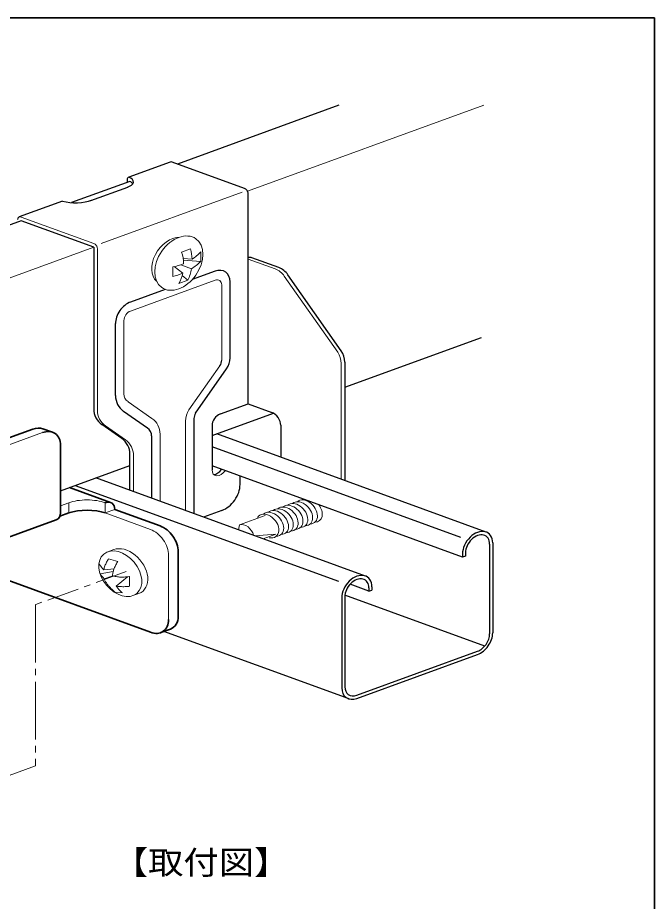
# Model space of a CAD drawing. Units: millimetres on the paper. Extents: x -195 to 1948, y -1412 to 138.
# Drawn here: x 95.6 to 194.8, y 0 to 137.5 of the extents above; entities that cross this region are included whole.
import ezdxf
from ezdxf.enums import TextEntityAlignment as Align

# ---------------------------------------------------------------- set-up
doc = ezdxf.new("R2010")
doc.units = ezdxf.units.MM
doc.linetypes.add('CHAIN1', pattern=[8, 5, -1, 1, -1])
doc.linetypes.add('CHAIN2', pattern=[12, 9, -1, 1, -1])
for name, color, linetype, lineweight in [('0-1_本体', 7, 'Continuous', 35), ('0-2_野縁受け', 134, 'Continuous', 25), ('0-3_野縁', 6, 'Continuous', 25), ('0-4_ｸﾘｯﾌﾟ', 3, 'Continuous', 25), ('0-5_ビス', 4, 'Continuous', 18), ('0-8_寸法線', 4, 'Continuous', 18), ('F-0_図面枠', 4, 'Continuous', 18)]:
    doc.layers.add(name, color=color, linetype=linetype, lineweight=lineweight)
doc.styles.add('ＭＳ ゴシック', font='')
doc.styles.get('ＭＳ ゴシック').set_extended_font_data('MS Gothic')

msp = doc.modelspace()

# ---------------------------------------------------------------- linework, layer by layer
at = {"layer": '0-1_本体'}
for p, q in [((88.582, 70.058), (97.981, 73.479)), ((101.075, 72.987), (99.571, 73.534)), ((102.302, 60.457), (102.302, 70.959)), ((110.104, 62.06), (103.707, 64.389)), ((109.255, 62.031), (109.256, 62.031)), ((109.256, 62.031), (109.255, 62.03)), ((117.807, 58.413), (110.759, 60.978)), ((101.648, 59.375), (86.612, 53.902)), ((103.618, 60.431), (102.2, 59.915)), ((120.626, 44.385), (120.626, 54.387)), ((84.354, 53.494), (116.305, 41.865)), ((117.895, 41.81), (119.399, 42.357))]:
    msp.add_line(p, q, dxfattribs=at)
at = {"layer": '0-1_本体', "color": 4, "lineweight": 18}
for p, q in [((90.086, 69.511), (99.485, 72.932)), ((103.618, 62.031), (102.302, 61.552)), ((103.618, 62.031), (103.618, 60.431)), ((109.255, 60.431), (109.255, 62.031)), ((109.255, 60.431), (110.759, 60.978)), ((116.303, 57.865), (109.255, 60.431)), ((119.122, 53.838), (119.122, 43.839))]:
    msp.add_line(p, q, dxfattribs=at)
at = {"layer": '0-1_本体'}
for centre, major_axis, ratio, start_param, end_param in [((97.979, 70.478), (1.994, 2.847), 0.7, 0.1854102, 0.7855464), ((99.483, 69.931), (1.994, 2.847), 0.7, 5.4976389, 7.0687317), ((109.255, 60.431), (1.063, 1.518), 0.7, 5.4976389, 7.0687317), ((106.437, 59.404), (-3.987, 0), 0.364, 3.9270317, 5.497828), ((100.798, 61.004), (-1.063, 1.519), 0.7, 2.9558184, 3.927139), ((117.807, 55.413), (-1.994, 2.847), 0.7, 3.9265462, 5.4982318), ((117.807, 45.413), (-1.994, 2.847), 0.7, 2.9561332, 3.927139), ((116.303, 44.865), (-1.994, 2.847), 0.7, 2.3560463, 3.927139)]:
    msp.add_ellipse(centre, major_axis=major_axis, ratio=ratio, start_param=start_param, end_param=end_param, dxfattribs=at)
at = {"layer": '0-1_本体', "color": 4, "lineweight": 18}
for centre, major_axis, ratio, start_param, end_param in [((106.437, 61.004), (-3.987, 0), 0.364, 3.9269499, 5.497828), ((116.303, 54.865), (-1.994, 2.847), 0.7, 3.9265462, 5.4982318)]:
    msp.add_ellipse(centre, major_axis=major_axis, ratio=ratio, start_param=start_param, end_param=end_param, dxfattribs=at)
at = {"layer": '0-2_野縁受け'}
for p, q in [((145.645, 123.878), (120.511, 114.73)), ((113.073, 112.022), (104.017, 108.726)), ((96.194, 105.879), (56.851, 91.559)), ((146.558, 79.985), (167.864, 87.74)), ((125.888, 72.462), (135.475, 75.951)), ((102.302, 63.877), (113.108, 67.811))]:
    msp.add_line(p, q, dxfattribs=at)
at = {"layer": '0-2_野縁受け', "color": 4, "lineweight": 18}
for p, q in [((131.428, 110.495), (168.198, 123.878)), ((107.47, 101.775), (68.127, 87.455))]:
    msp.add_line(p, q, dxfattribs=at)
at = {"layer": '0-3_野縁'}
for p, q in [((168.559, 57.46), (126.616, 72.727)), ((164.625, 56.637), (125.888, 70.736)), ((164.883, 53.559), (125.888, 67.752)), ((104.595, 64.712), (145.554, 49.804)), ((149.764, 50.621), (107.822, 65.886)), ((169.111, 55.599), (169.111, 41.598)), ((169.581, 55.771), (169.581, 41.769)), ((164.883, 54.059), (164.883, 53.559)), ((165.353, 53.73), (164.883, 53.559)), ((165.353, 54.23), (165.353, 53.73)), ((150.318, 48.258), (147.37, 49.331)), ((150.318, 48.759), (150.318, 48.258)), ((150.318, 48.258), (150.787, 48.429)), ((150.787, 48.93), (150.787, 48.429)), ((146.089, 47.219), (146.089, 33.217)), ((146.559, 47.39), (146.559, 33.389)), ((168.352, 39.717), (146.573, 47.643)), ((147.231, 31.489), (118.386, 41.988)), ((148.437, 32.073), (167.232, 38.914)), ((157.835, 35.494), (167.232, 38.914)), ((148.437, 31.573), (167.232, 38.414))]:
    msp.add_line(p, q, dxfattribs=at)
for centre, major_axis, start_param, end_param in [((167.232, 54.914), (1.661, 2.373), 5.4976389, 8.6398245), ((167.232, 54.914), (1.329, 1.898), 5.4976389, 8.6398245), ((148.438, 48.074), (1.661, 2.373), 5.4976389, 8.6398245), ((148.438, 48.074), (1.329, 1.898), 5.4976389, 8.6398245), ((167.232, 40.914), (1.661, 2.373), 3.9265462, 5.4982318), ((167.232, 40.914), (1.329, 1.898), 3.9265462, 5.4982318), ((148.438, 34.074), (1.661, 2.373), 2.3560463, 3.927139), ((148.438, 34.074), (1.329, 1.898), 2.3560463, 3.927139)]:
    msp.add_ellipse(centre, major_axis=major_axis, ratio=0.7, start_param=start_param, end_param=end_param, dxfattribs=at)
at = {"layer": '0-4_ｸﾘｯﾌﾟ'}
for p, q in [((119.369, 115.041), (112.92, 112.694)), ((130.963, 110.925), (119.686, 115.03)), ((112.676, 112.288), (112.676, 111.878)), ((107, 109.044), (112.756, 111.139)), ((131.526, 77.42), (131.526, 110.12)), ((102.623, 108.946), (95.877, 106.491)), ((107.47, 101.775), (96.194, 105.879)), ((107.47, 101.775), (107.47, 76.637)), ((131.526, 100.331), (131.523, 100.332)), ((131.526, 99.922), (131.523, 99.921)), ((136.273, 98.603), (132.084, 100.128)), ((126.36, 98.04), (122.821, 96.752)), ((128.707, 84.583), (128.707, 96.396)), ((146.016, 85.634), (137.704, 97.505)), ((118.617, 95.221), (113.202, 93.251)), ((110.853, 78.7), (110.853, 89.896)), ((146.558, 83.913), (146.558, 65.468)), ((123.34, 75.972), (128.165, 82.862)), ((127.204, 75.847), (131.526, 77.42)), ((131.523, 77.421), (135.188, 76.088)), ((115.852, 73.638), (112.132, 76.243)), ((108.034, 74.886), (108.034, 74.87)), ((123.069, 75.112), (123.069, 60.337)), ((111.829, 72.023), (108.75, 74.179)), ((125.888, 73.968), (125.888, 67.118)), ((136.598, 74.074), (136.598, 69.094)), ((116.491, 72.41), (116.491, 62.731)), ((113.108, 63.962), (113.108, 69.627)), ((130.255, 64.857), (130.255, 66.163)), ((127.436, 60.831), (124.573, 59.789))]:
    msp.add_line(p, q, dxfattribs=at)
at = {"layer": '0-4_ｸﾘｯﾌﾟ', "color": 4, "lineweight": 18}
for p, q in [((130.577, 110.374), (108.627, 102.385)), ((107.47, 102.375), (96.194, 106.479)), ((108.034, 101.57), (108.034, 76.431)), ((135.709, 98.398), (131.523, 99.921)), ((126.358, 96.639), (113.203, 91.851)), ((145.452, 85.429), (137.14, 97.3)), ((127.392, 84.211), (127.392, 95.916)), ((112.169, 78.978), (112.169, 90.374)), ((127.121, 83.35), (122.296, 76.46)), ((145.995, 83.708), (145.995, 65.673)), ((112.808, 77.749), (116.528, 75.145)), ((121.754, 74.74), (121.754, 60.816)), ((112.393, 71.817), (109.313, 73.974)), ((117.807, 72.687), (117.807, 62.252)), ((113.672, 63.757), (113.672, 69.422))]:
    msp.add_line(p, q, dxfattribs=at)
for centre, radius, start, end in [((134.683, 95.579), 3, 35, 70), ((142.995, 83.708), 3, 0, 35), ((113.669, 78.978), 1.5, 180, 235), ((111.034, 76.431), 3, 180, 235), ((124.754, 74.74), 3, 145, 180), ((114.807, 72.687), 3, 0, 55), ((110.672, 69.36), 3, 0, 55)]:
    msp.add_arc(centre, radius, start, end, dxfattribs=at)
at = {"layer": '0-4_ｸﾘｯﾌﾟ'}
for centre, radius, start, end in [((135.246, 95.784), 3, 35, 70), ((143.558, 83.913), 3, 0, 35), ((125.892, 84.211), 1.5, 325, 0), ((125.707, 84.583), 3, 325, 0), ((113.853, 78.7), 3, 180, 235), ((110.47, 76.637), 3, 180, 235), ((124.569, 75.112), 1.5, 145, 180), ((127.888, 73.968), 2, 110, 180), ((114.991, 72.41), 1.5, 0, 55), ((110.108, 69.565), 3, 0, 55)]:
    msp.add_arc(centre, radius, start, end, dxfattribs=at)
for centre, major_axis, ratio, start_param, end_param in [((119.686, 114.43), (-0.399, 0.569), 0.7, 5.4976389, 6.1010253), ((110.289, 111.951), (-3.365, 0), 0.355, 2.3437186, 3.8134612), ((113.24, 112.083), (-0.399, 0.569), 0.7, 6.0945249, 7.0687317), ((110.289, 111.351), (-3.365, 0), 0.355, 3.3954802, 3.7381723), ((130.963, 110.325), (-0.399, 0.569), 0.7, 3.9268426, 5.4979354), ((104.651, 109.899), (-3.365, 0), 0.355, 0.9238795, 2.3936221), ((96.194, 105.879), (-0.399, 0.569), 0.7, 5.4976389, 7.0687317), ((131.523, 99.921), (0.796, 0), 0.365, 0.7839855, 1.5667952), ((126.358, 95.539), (1.661, 2.373), 0.7, 5.4976389, 7.0687317), ((113.202, 90.751), (1.661, 2.373), 0.7, 0.7849535, 2.3566391), ((135.188, 74.587), (-0.997, 1.424), 0.7, 3.9268426, 5.4979354), ((126.499, 67.751), (0.831, 1.186), 0.7, 3.6220844, 4.751364), ((127.436, 63.831), (1.994, 2.847), 0.7, 3.9265462, 5.4976389)]:
    msp.add_ellipse(centre, major_axis=major_axis, ratio=ratio, start_param=start_param, end_param=end_param, dxfattribs=at)
at = {"layer": '0-4_ｸﾘｯﾌﾟ', "color": 4, "lineweight": 18}
for centre, major_axis, start_param, end_param in [((107.47, 101.775), (-0.399, 0.569), 3.9268426, 5.4979354), ((126.358, 95.539), (0.731, 1.044), 5.4976389, 7.0687317), ((113.202, 90.751), (0.731, 1.044), 0.7852499, 2.3563427), ((127.063, 67.546), (0.831, 1.186), 2.3563427, 4.751364)]:
    msp.add_ellipse(centre, major_axis=major_axis, ratio=0.7, start_param=start_param, end_param=end_param, dxfattribs=at)
at = {"layer": '0-5_ビス'}
for p, q in [((121.13, 101.016), (122.54, 101.529)), ((124.129, 101.04), (124.129, 99.54)), ((122.687, 98.428), (121.05, 99.054)), ((122.784, 99.921), (121.391, 100.022)), ((121.427, 99.786), (124.129, 99.54)), ((119.77, 98.714), (119.77, 97.214)), ((121.335, 97.722), (119.993, 98.757)), ((120.732, 96.131), (122.141, 96.644)), ((121.243, 97.361), (122.141, 96.644)), ((134.17, 60.023), (130.155, 58.561)), ((130.025, 57.805), (130.155, 58.561)), ((132.552, 56.885), (135.837, 57.121)), ((135.838, 57.121), (133.871, 56.405)), ((109.644, 54.394), (110.584, 54.736)), ((109.644, 54.394), (110.584, 54.736)), ((108.278, 52.523), (108.275, 52.527)), ((108.278, 52.523), (108.275, 52.527)), ((108.325, 52.462), (108.278, 52.523)), ((108.325, 52.462), (108.278, 52.523)), ((108.371, 52.4), (108.325, 52.462)), ((108.371, 52.4), (108.325, 52.462)), ((108.418, 52.339), (108.371, 52.4)), ((108.418, 52.339), (108.371, 52.4)), ((108.465, 52.278), (108.418, 52.339)), ((108.465, 52.278), (108.418, 52.339)), ((108.512, 52.218), (108.465, 52.278)), ((108.512, 52.218), (108.465, 52.278)), ((111.203, 52.895), (109.765, 53.302)), ((111.203, 52.895), (109.765, 53.302)), ((108.502, 50.906), (108.456, 50.967)), ((108.502, 50.906), (108.456, 50.967)), ((108.458, 50.963), (110.514, 51.345)), ((108.458, 50.963), (110.514, 51.345)), ((108.549, 50.845), (108.502, 50.906)), ((108.549, 50.845), (108.502, 50.906)), ((108.559, 52.157), (108.512, 52.218)), ((108.559, 52.157), (108.512, 52.218)), ((108.606, 52.098), (108.559, 52.157)), ((108.606, 52.098), (108.559, 52.157)), ((108.654, 52.038), (108.606, 52.098)), ((108.654, 52.038), (108.606, 52.098)), ((108.701, 51.979), (108.654, 52.038)), ((108.701, 51.979), (108.654, 52.038)), ((108.749, 51.921), (108.701, 51.979)), ((108.749, 51.921), (108.701, 51.979)), ((108.797, 51.863), (108.749, 51.921)), ((108.797, 51.863), (108.749, 51.921)), ((108.846, 51.806), (108.797, 51.863)), ((108.846, 51.806), (108.797, 51.863)), ((108.895, 51.75), (108.846, 51.806)), ((108.895, 51.75), (108.846, 51.806)), ((108.944, 51.694), (108.895, 51.75)), ((108.944, 51.694), (108.895, 51.75)), ((108.994, 51.64), (108.944, 51.694)), ((108.994, 51.64), (108.944, 51.694)), ((109.031, 51.599), (108.994, 51.64)), ((109.031, 51.599), (108.994, 51.64)), ((109.031, 51.599), (110.646, 51.751)), ((109.031, 51.599), (110.646, 51.751)), ((108.596, 50.784), (108.549, 50.845)), ((108.596, 50.784), (108.549, 50.845)), ((108.642, 50.723), (108.596, 50.784)), ((108.642, 50.723), (108.596, 50.784)), ((108.69, 50.663), (108.642, 50.723)), ((108.69, 50.663), (108.642, 50.723)), ((108.737, 50.603), (108.69, 50.663)), ((108.737, 50.603), (108.69, 50.663)), ((108.784, 50.544), (108.737, 50.603)), ((108.784, 50.544), (108.737, 50.603)), ((108.832, 50.485), (108.784, 50.544)), ((108.832, 50.485), (108.784, 50.544)), ((108.88, 50.427), (108.832, 50.485)), ((108.88, 50.427), (108.832, 50.485)), ((108.928, 50.369), (108.88, 50.427)), ((108.928, 50.369), (108.88, 50.427)), ((108.977, 50.312), (108.928, 50.369)), ((108.977, 50.312), (108.928, 50.369)), ((109.026, 50.256), (108.977, 50.312)), ((109.026, 50.256), (108.977, 50.312)), ((109.075, 50.2), (109.026, 50.256)), ((109.075, 50.2), (109.026, 50.256)), ((109.096, 50.176), (109.075, 50.2)), ((109.096, 50.176), (109.075, 50.2)), ((109.096, 50.176), (110.471, 50.65)), ((109.096, 50.176), (110.471, 50.65)), ((109.096, 50.176), (109.115, 50.128)), ((109.096, 50.176), (109.115, 50.128)), ((109.115, 50.128), (109.158, 50.028)), ((109.115, 50.128), (109.158, 50.028)), ((109.158, 50.028), (109.205, 49.93)), ((109.158, 50.028), (109.205, 49.93)), ((109.205, 49.93), (109.257, 49.832)), ((109.205, 49.93), (109.257, 49.832)), ((109.257, 49.832), (109.313, 49.734)), ((109.257, 49.832), (109.313, 49.734)), ((109.313, 49.734), (109.373, 49.638)), ((109.313, 49.734), (109.373, 49.638)), ((109.373, 49.638), (109.437, 49.541)), ((109.373, 49.638), (109.437, 49.541)), ((109.437, 49.541), (109.504, 49.446)), ((109.437, 49.541), (109.504, 49.446)), ((110.405, 50.704), (110.403, 50.673)), ((110.405, 50.704), (110.403, 50.673)), ((110.949, 49.064), (112.742, 50.499)), ((110.949, 49.064), (112.742, 50.499)), ((113.06, 50.535), (113.06, 49.025)), ((113.06, 50.535), (113.06, 49.025)), ((109.504, 49.446), (109.575, 49.351)), ((109.504, 49.446), (109.575, 49.351)), ((109.575, 49.351), (109.649, 49.256)), ((109.575, 49.351), (109.649, 49.256)), ((109.649, 49.256), (109.726, 49.162)), ((109.649, 49.256), (109.726, 49.162)), ((109.726, 49.162), (109.806, 49.068)), ((109.726, 49.162), (109.806, 49.068)), ((109.806, 49.068), (109.888, 48.975)), ((109.806, 49.068), (109.888, 48.975)), ((109.888, 48.975), (109.973, 48.882)), ((109.888, 48.975), (109.973, 48.882)), ((109.973, 48.882), (110.061, 48.79)), ((109.973, 48.882), (110.061, 48.79)), ((110.061, 48.79), (110.15, 48.697)), ((110.061, 48.79), (110.15, 48.697)), ((110.15, 48.697), (110.242, 48.605)), ((110.15, 48.697), (110.242, 48.605)), ((110.242, 48.605), (110.335, 48.514)), ((110.242, 48.605), (110.335, 48.514)), ((110.335, 48.514), (110.43, 48.422)), ((110.335, 48.514), (110.43, 48.422)), ((110.43, 48.422), (110.526, 48.331)), ((110.43, 48.422), (110.526, 48.331)), ((110.526, 48.331), (110.624, 48.24)), ((110.526, 48.331), (110.624, 48.24)), ((110.624, 48.24), (110.722, 48.149)), ((110.624, 48.24), (110.722, 48.149)), ((110.722, 48.149), (110.79, 48.087)), ((110.722, 48.149), (110.79, 48.087)), ((110.949, 49.064), (110.953, 49.058)), ((110.949, 49.064), (110.953, 49.058)), ((110.953, 49.058), (111.024, 48.963)), ((110.953, 49.058), (111.024, 48.963)), ((111.024, 48.963), (111.098, 48.868)), ((111.024, 48.963), (111.098, 48.868)), ((111.098, 48.868), (111.175, 48.774)), ((111.098, 48.868), (111.175, 48.774)), ((111.175, 48.774), (111.255, 48.68)), ((111.175, 48.774), (111.255, 48.68)), ((111.255, 48.68), (111.337, 48.587)), ((111.255, 48.68), (111.337, 48.587)), ((111.337, 48.587), (111.422, 48.494)), ((111.337, 48.587), (111.422, 48.494)), ((111.422, 48.494), (111.51, 48.401)), ((111.422, 48.494), (111.51, 48.401)), ((111.51, 48.401), (111.599, 48.309)), ((111.51, 48.401), (111.599, 48.309)), ((111.599, 48.309), (111.691, 48.217)), ((111.599, 48.309), (111.691, 48.217)), ((111.691, 48.217), (111.784, 48.126)), ((111.691, 48.217), (111.784, 48.126)), ((111.784, 48.126), (111.879, 48.034)), ((111.784, 48.126), (111.879, 48.034)), ((110.79, 48.087), (111.903, 48.011)), ((110.79, 48.087), (111.903, 48.011)), ((111.879, 48.034), (111.903, 48.011)), ((111.879, 48.034), (111.903, 48.011)), ((113.566, 47.565), (114.506, 47.907)), ((113.566, 47.565), (114.506, 47.907))]:
    msp.add_line(p, q, dxfattribs=at)
for points in [[(109.765, 53.302), (109.709, 53.204), (109.628, 53.059), (109.551, 52.914), (109.476, 52.769), (109.406, 52.626), (109.339, 52.482), (109.277, 52.34), (109.219, 52.198), (109.167, 52.056), (109.119, 51.916), (109.076, 51.776), (109.04, 51.638), (109.031, 51.599)], [(109.765, 53.302), (109.709, 53.204), (109.628, 53.059), (109.551, 52.914), (109.476, 52.769), (109.406, 52.626), (109.339, 52.482), (109.277, 52.34), (109.219, 52.198), (109.167, 52.056), (109.119, 51.916), (109.076, 51.776), (109.04, 51.638), (109.031, 51.599)], [(111.203, 52.895), (111.158, 52.816), (111.077, 52.671), (110.999, 52.526), (110.925, 52.381), (110.855, 52.237), (110.788, 52.094), (110.726, 51.951), (110.668, 51.809), (110.615, 51.668), (110.568, 51.528), (110.525, 51.388), (110.489, 51.249), (110.458, 51.112), (110.433, 50.975), (110.416, 50.839), (110.405, 50.704)], [(111.203, 52.895), (111.158, 52.816), (111.077, 52.671), (110.999, 52.526), (110.925, 52.381), (110.855, 52.237), (110.788, 52.094), (110.726, 51.951), (110.668, 51.809), (110.615, 51.668), (110.568, 51.528), (110.525, 51.388), (110.489, 51.249), (110.458, 51.112), (110.433, 50.975), (110.416, 50.839), (110.405, 50.704)], [(113.06, 50.535), (112.987, 50.525), (112.795, 50.504), (112.605, 50.487), (112.416, 50.472), (112.23, 50.462), (112.045, 50.456), (111.862, 50.455), (111.681, 50.458), (111.503, 50.466), (111.327, 50.48), (111.154, 50.5), (110.984, 50.526), (110.817, 50.558), (110.653, 50.597), (110.492, 50.643), (110.403, 50.673)], [(113.06, 50.535), (112.987, 50.525), (112.795, 50.504), (112.605, 50.487), (112.416, 50.472), (112.23, 50.462), (112.045, 50.456), (111.862, 50.455), (111.681, 50.458), (111.503, 50.466), (111.327, 50.48), (111.154, 50.5), (110.984, 50.526), (110.817, 50.558), (110.653, 50.597), (110.492, 50.643), (110.403, 50.673)], [(113.06, 49.025), (112.926, 49.01), (112.736, 48.992), (112.547, 48.978), (112.36, 48.968), (112.175, 48.962), (111.993, 48.96), (111.812, 48.964), (111.634, 48.972), (111.458, 48.986), (111.285, 49.006), (111.115, 49.032), (110.949, 49.064)], [(113.06, 49.025), (112.926, 49.01), (112.736, 48.992), (112.547, 48.978), (112.36, 48.968), (112.175, 48.962), (111.993, 48.96), (111.812, 48.964), (111.634, 48.972), (111.458, 48.986), (111.285, 49.006), (111.115, 49.032), (110.949, 49.064)]]:
    msp.add_lwpolyline(points, dxfattribs=at)
for centre, radius, start, end in [((115.533, 99.014), 5.944, 1.97368, 19.67939), ((115.535, 99.642), 7.254, 2.20208, 15.07725), ((118.359, 106.607), 8.018, 303.49627, 316.02689), ((118.359, 106.607), 8.018, 280.13199, 292.85907), ((117.627, 106.48), 9.51, 302.14678, 313.13649), ((117.627, 106.48), 9.51, 283.0224, 292.95199), ((115.533, 99.014), 5.944, 330.99045, 347.45082), ((115.535, 99.642), 7.254, 335.59258, 350.36364)]:
    msp.add_arc(centre, radius, start, end, dxfattribs=at)
for centre, major_axis, start_param, end_param in [((119.78, 99.645), (2.326, 3.322), 0.4577617, 3.0546513), ((139.044, 60.042), (-1.35, 1.609), 2.6250917, 6.300743), ((139.796, 60.316), (-1.35, 1.609), 2.6250917, 6.300743), ((140.547, 60.59), (-1.35, 1.609), 2.6250917, 6.300743), ((141.299, 60.863), (-1.35, 1.609), 6.1563361, 6.300743), ((135.285, 58.674), (-1.35, 1.609), 2.6250917, 6.300743), ((136.037, 58.948), (-1.35, 1.609), 2.6250917, 6.300743), ((136.789, 59.221), (-1.35, 1.609), 2.6250917, 6.300743), ((137.54, 59.495), (-1.35, 1.609), 2.6250917, 6.300743), ((138.292, 59.769), (-1.35, 1.609), 2.6250917, 6.300743), ((141.299, 60.863), (-1.35, 1.609), 2.6250917, 4.6477874), ((134.533, 58.401), (-1.35, 1.609), 2.3985712, 6.5272635), ((130.988, 57.11), (-1.093, 1.302), 4.0757247, 6.0136988), ((112.545, 51.322), (-2.571, 3.064), 2.8917115, 6.0341232)]:
    msp.add_ellipse(centre, major_axis=major_axis, ratio=0.7, start_param=start_param, end_param=end_param, dxfattribs=at)
for centre, major_axis in [((120.72, 99.303), (2.658, 3.796)), ((111.605, 50.98), (-2.571, 3.064))]:
    msp.add_ellipse(centre, major_axis=major_axis, ratio=0.7, dxfattribs=at)
at = {"layer": '0-8_寸法線', "linetype": 'CHAIN1'}
for p, q in [((112.545, 51.322), (98.411, 46.177)), ((98.411, 21.089), (82.818, 15.414))]:
    msp.add_line(p, q, dxfattribs=at)
at = {"layer": '0-8_寸法線', "linetype": 'CHAIN2'}
msp.add_line((98.411, 46.177), (98.411, 21.089), dxfattribs=at)
at = {"layer": 'F-0_図面枠', "color": 7, "lineweight": 35}
for p in [(-194.75, 137.5), (194.75, -137.5)]:
    msp.add_line(p, (194.75, 137.5), dxfattribs=at)

# ---------------------------------------------------------------- texts
at = {"layer": '0-8_寸法線', "color": 7, "style": 'ＭＳ ゴシック', "width": 1.1}
msp.add_text('【取付図】', height=3.666, dxfattribs=at).set_placement((110.435, 3.109), align=Align.BOTTOM_LEFT)

doc.saveas('drawing.dxf')
